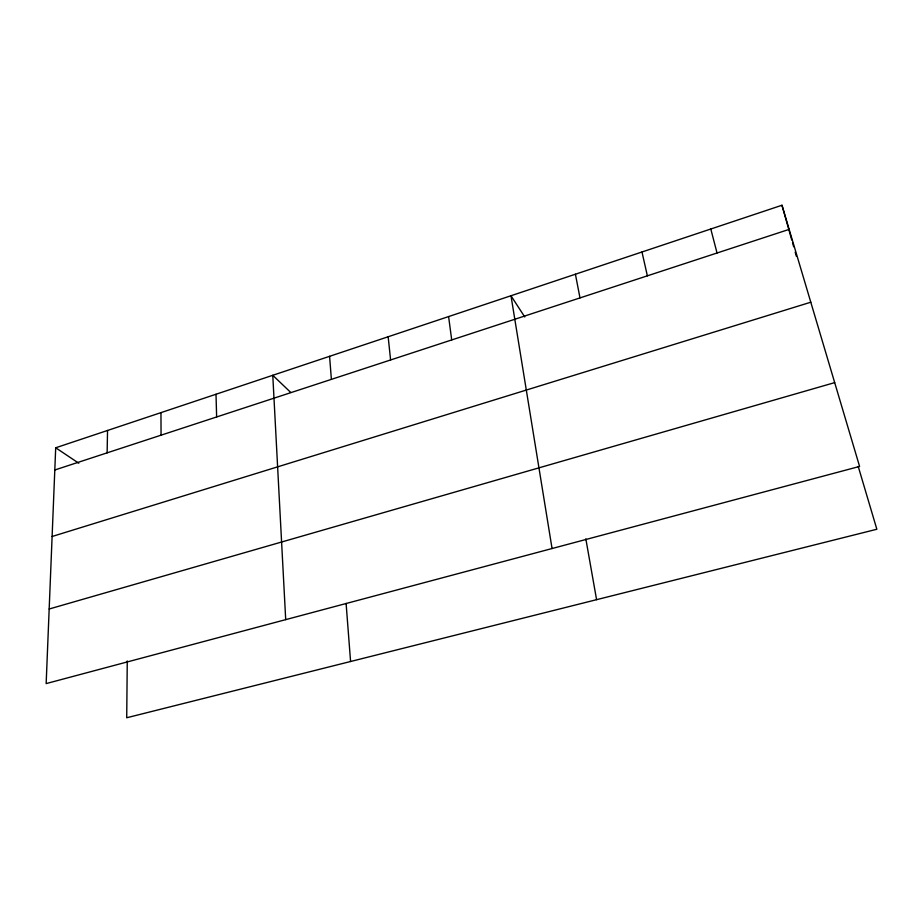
<?xml version="1.0" encoding="UTF-8"?>
<svg xmlns="http://www.w3.org/2000/svg" width="923" height="923" viewBox="0 0 923 923"><rect width="100%" height="100%" fill="white"/><g stroke="black" fill="none" stroke-linecap="round" stroke-linejoin="round"><path stroke-width="1.38" d="M127.259 660.96L126.716 717.759L876.85 529.248L858.228 466.461M107.126 452.847L107.541 430.464M55.703 447.782L46.15 683.597L859.59 466.427L781.977 205.241L55.703 447.782L78.79 463.219M54.803 469.992L789.153 229.377M52.103 536.494L810.798 302.213M49.173 609.007L834.692 382.618M290.733 392.448L272.77 375.292L285.703 619.645M524.76 316.97L510.984 295.741L552.058 548.527M781.977 205.241L791.761 239.992M792.522 242.691L793.665 246.753M795.188 252.164L796.33 256.225M710.791 229.008L717.044 253.006M641.981 251.991L647.369 275.839M575.41 274.223L579.99 297.91M585.828 538.847L596.581 599.673M448.601 316.566L451.705 339.941M388.156 336.757L390.602 359.97M329.58 356.313L331.38 379.365M346.102 603.411L350.578 661.503M216.005 394.248L216.64 416.965M160.96 412.627L161.052 435.183"/></g></svg>
